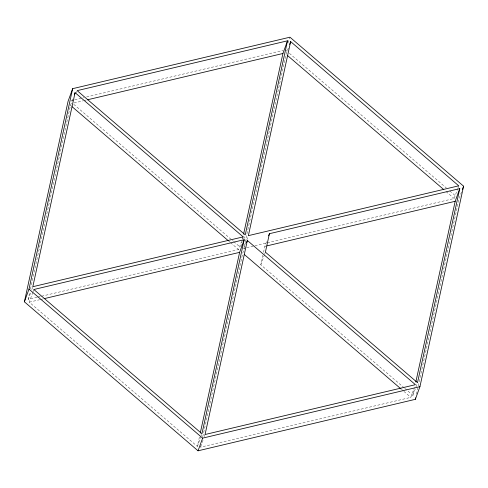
<?xml version="1.0" encoding="UTF-8"?>
<svg xmlns="http://www.w3.org/2000/svg" width="488" height="488" viewBox="0 0 488 488"><rect width="100%" height="100%" fill="white"/><g stroke="black" fill="none" stroke-linecap="round" stroke-linejoin="round"><path stroke-width="0.37" stroke-dasharray="2.44 1.83" d="M37.112 297.284L28.225 299.388L29.847 291.952M30.494 288.975L70.486 105.329L73.291 97.588M32.836 292.324L29.268 302.182L197.353 446.41L199.464 436.742M240.828 246.8L243.097 236.387M200.806 445.703L200.483 447.191L410.835 397.36L414.404 387.502M202.752 436.778L242.743 253.132L244.531 248.203M246.013 247.794L243.793 248.319L286.053 54.266L288.603 47.226M404.247 387.899L260.812 264.825L262.898 255.236M263.538 252.284L264.825 246.379L266.613 241.45M404.826 388.393L412.921 395.341L414.22 389.394M416.484 394.133L418.1 386.709M418.265 385.965L459.013 198.86L461.819 191.113M76.403 92.751L76.909 91.347M28.225 299.388L30.774 292.342M31.793 289.53L32.812 286.712M33.093 291.623L33.855 289.506M287.914 42.828L289.951 37.192M41.559 296.228L238.577 249.557L241.383 241.81M242.402 238.998L243.164 236.881M243.726 239.089L245 235.57M243.793 248.319L245.83 242.689M246.855 239.87L248.38 235.649M260.812 264.825L264.38 254.968M264.63 254.26L265.399 252.15M197.353 446.41L200.922 436.553M201.178 435.845L201.69 434.436M200.739 446.483L203.289 439.444M204.307 436.626L205.07 434.515M254.907 245.69L454.145 198.494L457.714 188.636M457.97 187.929L458.732 185.818M412.921 395.341L415.727 387.6M415.983 386.892L417.514 382.671M71.028 100.638L73.993 99.936M74.737 99.759L83.637 97.655M86.602 96.953L283.138 50.392M74.06 102.962L82.948 100.857M83.686 100.681L86.651 99.979M37.857 297.107L40.815 296.405M246.757 247.617L254.163 245.867M29.268 302.182L39.638 299.724M40.376 299.553L43.34 298.851M264.825 246.379L266.308 246.031M285.364 49.867L287.096 51.35M289.402 53.332L446.319 187.971M449.784 190.942L455.548 195.889M446.056 191.552L454.145 198.494M73.731 104.304L233.154 241.096M233.734 241.597L240.09 247.044M70.486 105.329L71.644 106.323M228.756 241.133L229.915 242.121M230.489 242.615L238.577 249.557M401.594 389.43L403.326 390.918M403.905 391.413L410.835 397.36"/><path stroke-width="0.73" d="M24.4 301.816L68.058 101.345L72.645 88.67L289.951 37.192L463.6 186.184L419.942 386.655L415.355 399.33L198.049 450.808L24.4 301.816L28.987 289.14L72.645 88.67M75.079 92.659L32.812 286.712L243.164 236.881L75.079 92.659L74.31 94.77M200.269 433.027L239.62 252.351L244.207 239.681L33.855 289.506L201.947 433.734L244.207 239.681M243.579 234.161L282.93 53.485L287.517 40.809L77.165 90.64L245.257 234.868L287.517 40.809M247.337 240.456L205.07 434.515L415.422 384.684L247.337 240.456L246.568 242.573M290.647 41.59L248.38 235.649L458.732 185.818L290.647 41.59L289.622 44.408M269.413 233.709L265.399 252.15L417.514 382.671L459.775 188.612L269.413 233.709L268.65 235.82M415.837 381.958L455.188 201.288L459.775 188.612M415.355 399.33L415.678 397.848M198.049 450.808L202.636 438.132L419.942 386.655M462.325 189.71L463.6 186.184M87.389 99.808L282.93 53.485M44.079 298.674L239.62 252.351M267.046 245.854L455.188 201.288M287.212 55.26L443.751 189.57M72.224 106.817L228.183 240.633M244.476 254.62L401.014 388.936M28.987 289.14L202.636 438.132"/></g></svg>
